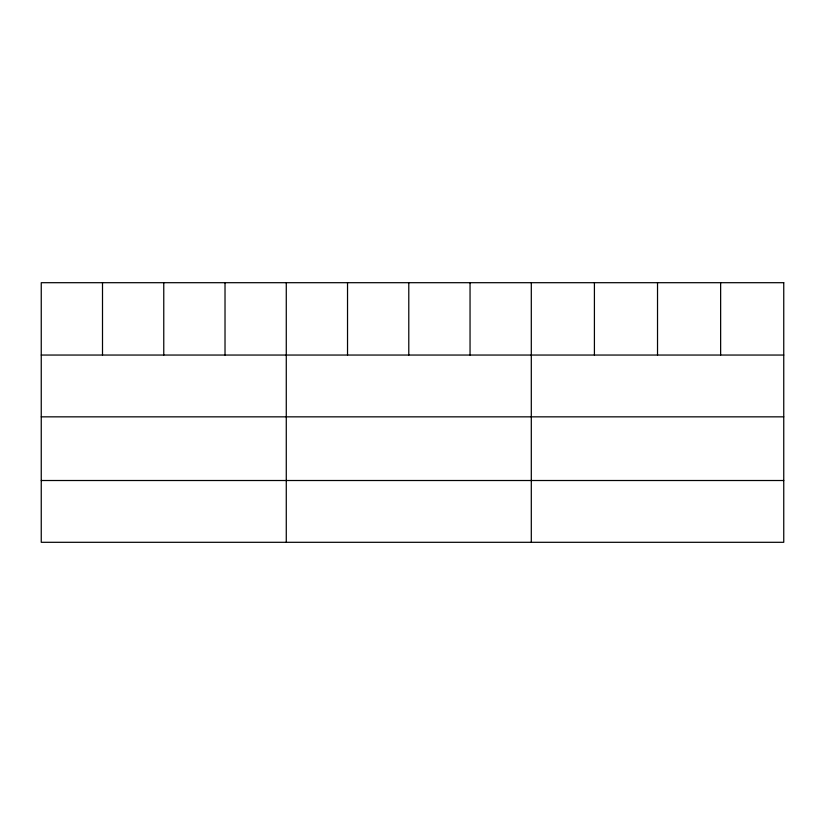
<?xml version="1.0" encoding="UTF-8"?>
<svg xmlns="http://www.w3.org/2000/svg" width="825" height="825" viewBox="0 0 825 825"><rect width="100%" height="100%" fill="white"/><g stroke="black" fill="none" stroke-linecap="round" stroke-linejoin="round"><path stroke-width="1.24" d="M41.25 355.049L783.75 355.049M41.25 416.842L783.75 416.842M41.25 480.511L783.75 480.511M720.637 282.697L720.637 355.049M657.525 282.697L657.525 355.049M594.413 282.697L594.413 355.049M531.3 282.697L531.3 542.303M470.044 282.697L470.044 355.049M408.787 282.697L408.787 355.049M347.531 282.697L347.531 355.049M286.275 282.697L286.275 542.303M225.019 282.697L225.019 355.049M163.763 282.697L163.763 355.049M102.506 282.697L102.506 355.049M783.75 282.697L41.25 282.697L41.25 542.303L783.75 542.303L783.75 282.697"/></g></svg>
